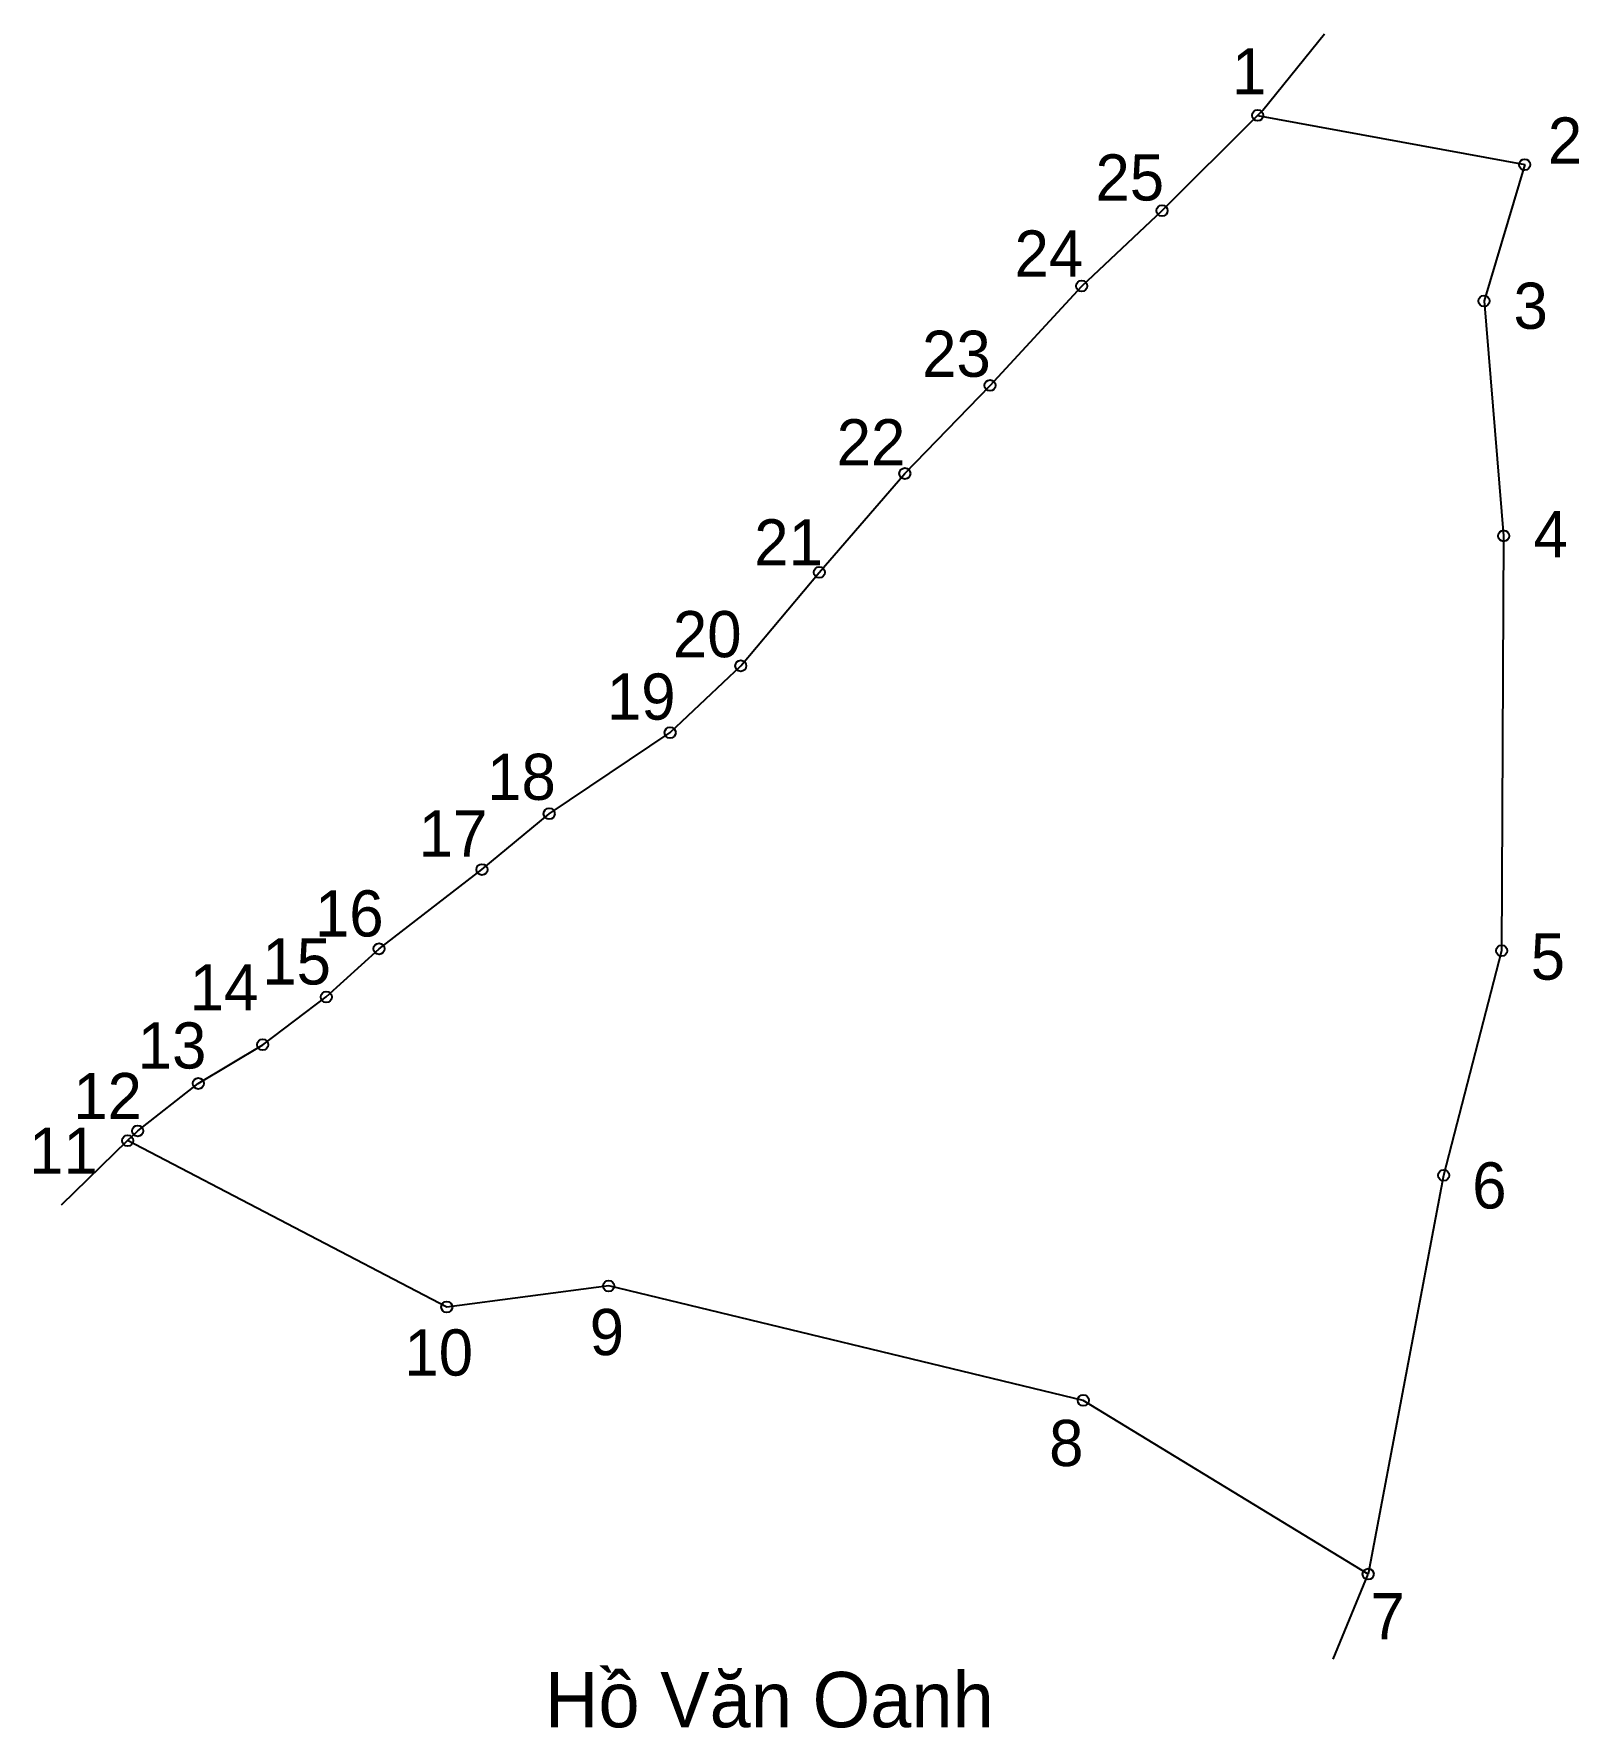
# Model space of a CAD drawing. Extents: x 546712 to 546901, y 1825582 to 1825788.
import ezdxf

# ---------------------------------------------------------------- set-up
doc = ezdxf.new("R2010")
doc.units = 0
for name, color, linetype in [('CanhThua', 7, 'Continuous'), ('MocDinhThua', 7, 'Continuous'), ('RauThua', 7, 'Continuous'), ('SoHieuDinhThua', 7, 'Continuous'), ('TenChuLanCan', 7, 'Continuous')]:
    doc.layers.add(name, color=color, linetype=linetype)

msp = doc.modelspace()

# ---------------------------------------------------------------- linework, layer by layer
at = {"layer": 'CanhThua'}
for p, q in [((546849.74, 1825766.93), (546861.38, 1825778.53)), ((546861.38, 1825778.53), (546893.94, 1825772.54)), ((546893.94, 1825772.54), (546888.98, 1825755.92)), ((546839.94, 1825757.74), (546849.74, 1825766.93)), ((546828.77, 1825745.62), (546839.94, 1825757.74)), ((546888.98, 1825755.92), (546891.37, 1825727.29)), ((546818.39, 1825734.89), (546828.77, 1825745.62)), ((546807.96, 1825722.84), (546818.39, 1825734.89)), ((546891.37, 1825727.29), (546891.12, 1825676.73)), ((546798.39, 1825711.45), (546807.96, 1825722.84)), ((546789.78, 1825703.31), (546798.39, 1825711.45)), ((546775.04, 1825693.42), (546789.78, 1825703.31)), ((546766.84, 1825686.62), (546775.04, 1825693.42)), ((546754.3, 1825676.96), (546766.84, 1825686.62)), ((546747.87, 1825671.09), (546754.3, 1825676.96)), ((546891.12, 1825676.73), (546884.05, 1825649.35)), ((546740.12, 1825665.27), (546747.87, 1825671.09)), ((546732.27, 1825660.55), (546740.12, 1825665.27)), ((546724.89, 1825654.77), (546732.27, 1825660.55)), ((546723.66, 1825653.58), (546724.89, 1825654.77)), ((546762.56, 1825633.3), (546723.66, 1825653.58)), ((546884.05, 1825649.35), (546874.86, 1825600.75)), ((546782.29, 1825635.87), (546762.56, 1825633.3)), ((546840.13, 1825621.93), (546782.29, 1825635.87)), ((546874.86, 1825600.75), (546840.13, 1825621.93))]:
    msp.add_line(p, q, dxfattribs=at)
at = {"layer": 'MocDinhThua'}
for centre in [(546861.38, 1825778.53), (546893.94, 1825772.54), (546849.74, 1825766.93), (546839.94, 1825757.74), (546888.98, 1825755.92), (546828.77, 1825745.62), (546818.39, 1825734.89), (546891.37, 1825727.29), (546807.96, 1825722.84), (546798.39, 1825711.45), (546789.78, 1825703.31), (546775.04, 1825693.42), (546766.84, 1825686.62), (546754.3, 1825676.96), (546891.12, 1825676.73), (546747.87, 1825671.09), (546740.12, 1825665.27), (546732.27, 1825660.55), (546723.66, 1825653.58), (546724.89, 1825654.77), (546884.05, 1825649.35), (546782.29, 1825635.87), (546762.56, 1825633.3), (546840.13, 1825621.93), (546874.86, 1825600.75)]:
    msp.add_circle(centre, 0.675, dxfattribs=at)
at = {"layer": 'RauThua'}
for p, q in [((546862.01, 1825779.16), (546869.55, 1825788.47)), ((546861.38, 1825778.53), (546862.01, 1825779.16)), ((546715.61, 1825645.77), (546723.66, 1825653.58)), ((546870.58, 1825590.38), (546874.86, 1825600.75))]:
    msp.add_line(p, q, dxfattribs=at)

# ---------------------------------------------------------------- texts
at = {"layer": 'SoHieuDinhThua'}
for s, height, p in [('1', 5.63, (546858.25, 1825781.09)), ('2', 5.63, (546896.76, 1825772.66)), ('25', 5.627, (546841.62, 1825768.16)), ('24', 5.627, (546831.76, 1825758.89)), ('3', 5.63, (546892.57, 1825752.52)), ('23', 5.627, (546820.49, 1825746.67)), ('22', 5.627, (546810.08, 1825735.88)), ('21', 5.627, (546800.03, 1825723.68)), ('4', 5.63, (546895, 1825724.69)), ('20', 5.627, (546790.12, 1825712.5)), ('19', 5.627, (546782.07, 1825704.89)), ('18', 5.627, (546767.48, 1825695.11)), ('17', 5.627, (546759.13, 1825688.2)), ('16', 5.627, (546746.49, 1825678.46)), ('15', 5.627, (546740.07, 1825672.61)), ('5', 5.63, (546894.67, 1825673.2)), ('14', 5.627, (546731.23, 1825669.46)), ('13', 5.627, (546724.89, 1825662.37)), ('12', 5.627, (546717.03, 1825656.2)), ('11', 5.627, (546711.66, 1825649.54)), ('6', 5.63, (546887.54, 1825645.31)), ('9', 5.63, (546779.98, 1825627.44)), ('10', 5.627, (546757.39, 1825624.95)), ('8', 5.63, (546835.97, 1825613.92)), ('7', 5.63, (546875.14, 1825592.8))]:
    msp.add_text(s, height=height, dxfattribs=at).set_placement(p)
at = {"layer": 'TenChuLanCan'}
msp.add_text('Hồ Văn Oanh', height=6.7521, dxfattribs=at).set_placement((546774.52, 1825582.08))

doc.saveas('drawing.dxf')
